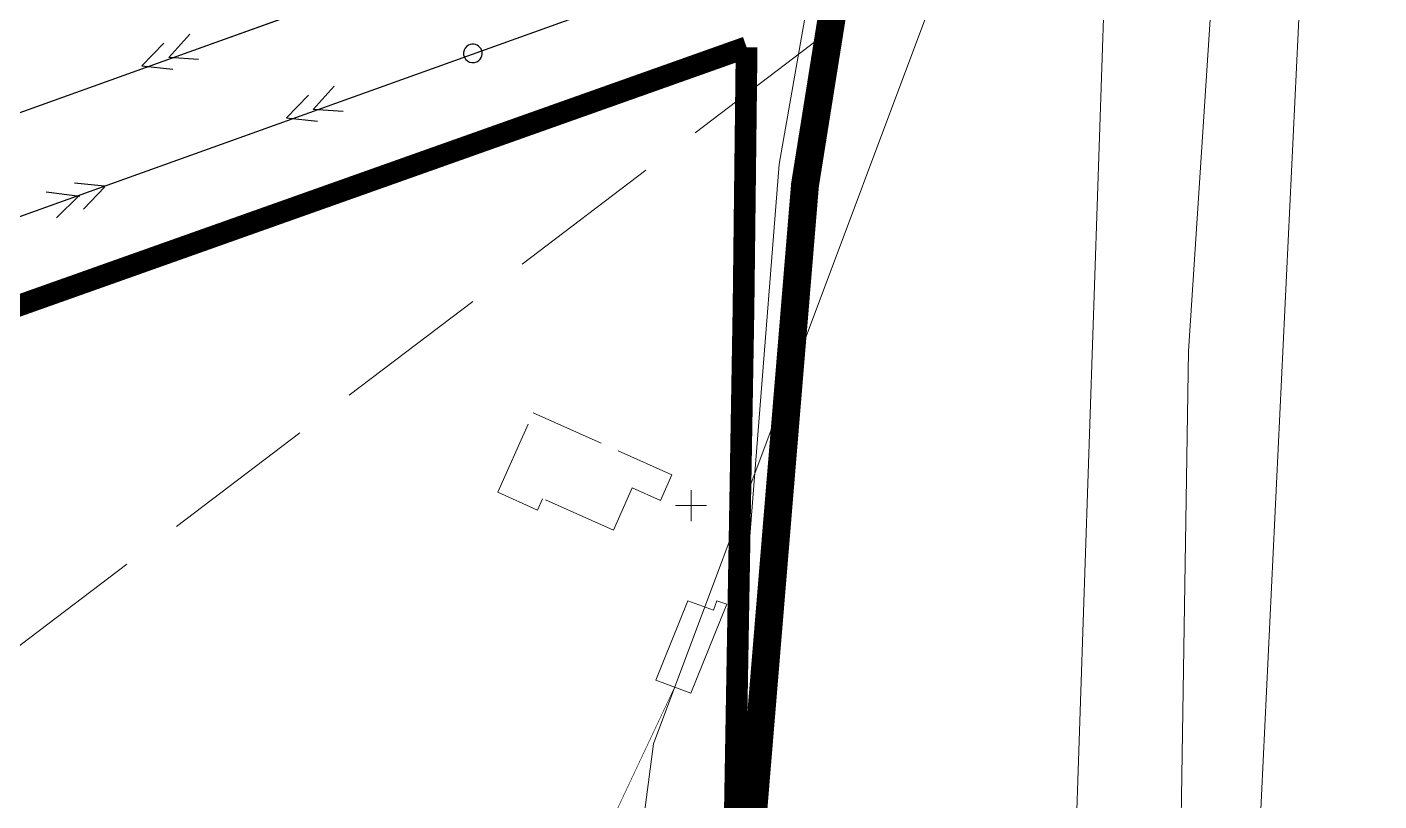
# Model space of a CAD drawing. Header units: millimetres. Extents: x 519 to 9564855, y -810 to 5021775.
# Drawn here: x 9531261 to 9531696.9, y 4995706.1 to 4995955.5 of the extents above; entities that cross this region are included whole.
import ezdxf

# ---------------------------------------------------------------- set-up
doc = ezdxf.new("R2010")
doc.units = ezdxf.units.MM
doc.header["$LTSCALE"] = 2
doc.header["$MEASUREMENT"] = 0
doc.header["$PDMODE"] = 2
doc.header["$PDSIZE"] = 5
for name, pattern in [('92051501$0$GROUND2', [35, 25, -10]), ('ACAD_ISO02W100', [15, 12, -3]), ('DASHED', [0.75, 0.5, -0.25]), ('HIDDEN2', [4.7625, 3.175, -1.5875])]:
    doc.linetypes.add(name, pattern=pattern)
for name, color, linetype, lineweight in [('0003-Общие-Внешние_ссылки', 250, 'Continuous', 25), ('Land lease as of 24.06.2004', 47, 'HIDDEN2', 70), ('PPLINE_GAS', 4, 'GAS_LINE', 30), ('Оптиковолоконный кабель', 220, 'CAB6', 20), ('Электро', 1, 'Continuous', 30), ('Электроснаб', 1, 'Continuous', 18), ('Электроснабжене', 1, 'Continuous', 18)]:
    doc.layers.add(name, color=color, linetype=linetype, lineweight=lineweight)
for name, color, linetype in [('OilColl&Flowlines', 3, 'Continuous'), ('PPLINE_WAT', 7, 'WTR_LINE'), ('ROAD_ASF', 9, 'Continuous'), ('ROAD_FIELD', 255, '92051501$0$GROUND2'), ('ROAD_GROUND', 9, 'Continuous')]:
    doc.layers.add(name, color=color, linetype=linetype)
doc.styles.add('92051501$0$STANDARD', font='simplex.shx')
doc.styles.get("Standard").update_dxf_attribs({"font": 'isocpeur.ttf', "width": 0.5})
doc.linetypes.add('CAB', pattern='A,0.7,-0.43403,["K",Standard,S=0.9,R=0,X=-0.4,Y=-0.3],-0.8', length=1.93403)
doc.linetypes.add('CAB6', pattern='A,0.9,-0.9,["6",Standard,S=0.9,R=0,X=-0.8,Y=-0.4],11', length=12.8)
doc.linetypes.add('GAS_LINE', pattern='A,0.5,-0.2,["G",92051501$0$STANDARD,S=0.1,R=0,X=-0.1,Y=-0.05],-0.05', length=0.75)
doc.linetypes.add('WTR_LINE', pattern='A,0.5,-0.2,["W",92051501$0$STANDARD,S=0.1,R=0,X=-0.1,Y=-0.05],-0.05', length=0.75)

msp = doc.modelspace()

# ---------------------------------------------------------------- linework, layer by layer
at = {"layer": '0003-Общие-Внешние_ссылки', "linetype": 'ACAD_ISO02W100', "lineweight": 0, "elevation": -45.64319}
msp.add_lwpolyline([(9531425.57449, 4995799.88334), (9531412.78834, 4995805.58547), (9531424.1926, 4995831.15778), (9531468.94413, 4995811.20033), (9531465.26646, 4995802.9537), (9531456.13349, 4995807.02665), (9531450.03609, 4995793.35416), (9531427.20367, 4995803.53653), (9531425.57449, 4995799.88334), (9531412.78834, 4995805.58547)], dxfattribs=at)
at = {"layer": '0003-Общие-Внешние_ссылки', "lineweight": 0, "elevation": -23.29403}
msp.add_lwpolyline([(9531475.06728, 4995740.92383), (9531463.71107, 4995745.07344), (9531474.04566, 4995770.64163), (9531482.32388, 4995767.59361), (9531483.37646, 4995770.66553), (9531486.62264, 4995769.55324), (9531475.06728, 4995740.92383)], dxfattribs=at)
at = {"layer": '0003-Общие-Внешние_ссылки', "lineweight": 0}
msp.add_point((9531475.09595, 4995801.28907), dxfattribs=at)
at = {"layer": 'Land lease as of 24.06.2004', "color": 35, "linetype": 'DASHED', "lineweight": 0, "ltscale": 5, "const_width": 7}
for points in [[(9530718, 4995674), (9531493, 4995949)], [(9531493, 4995949), (9531492, 4995865)], [(9531492, 4995865), (9531481, 4995225)]]:
    msp.add_lwpolyline(points, dxfattribs=at)
at = {"layer": 'OilColl&Flowlines', "lineweight": 0}
msp.add_line((9531674.56976, 4996033.1433), (9531624.51077, 4994990.82483), dxfattribs=at)
at = {"layer": 'PPLINE_GAS', "lineweight": 0, "ltscale": 40}
for p, q in [((9531585.07857, 4996050.32604), (9531462.98175, 4995724.5985)), ((9531462.98175, 4995724.5985), (9531399.65976, 4995235.9292))]:
    msp.add_line(p, q, dxfattribs=at)
at = {"layer": 'PPLINE_GAS', "lineweight": 0, "ltscale": 50, "const_width": 0.2}
msp.add_lwpolyline([(9531469.81992, 4995742.84123), (9531432.91625, 4995664.49192)], dxfattribs=at)
at = {"layer": 'PPLINE_WAT', "lineweight": 0}
msp.add_line((9531609.14643, 4995992.38271), (9531573.19212, 4994924.23174), dxfattribs=at)
at = {"layer": 'PPLINE_WAT', "lineweight": 0, "ltscale": 10}
msp.add_lwpolyline([(9531825.01731, 4996067.09046), (9531803.15071, 4996061.42694), (9531646.59786, 4996022.16288), (9531635.44113, 4995851.02731), (9531630.79464, 4995556.97813), (9531628.95413, 4995474.25495), (9531623.43243, 4995378.66373), (9531580.3921, 4995316.80617), (9531503.5082, 4995282.90273), (9531172.80277, 4995290.60357)], dxfattribs=at)
at = {"layer": 'ROAD_ASF', "lineweight": 0}
for points in [[(9532388.69187, 4997955.55213), (9531626.88229, 4996244.31022), (9531549.7596, 4996063.84356), (9531536.24992, 4996022.32843), (9531523.7975, 4995960.59094), (9531514.7978, 4995904.23349), (9531491.23558, 4995619.48997), (9531488.93664, 4995219.58967), (9531487.73686, 4995109.40983), (9531486.9367, 4994917.47179), (9531479.82397, 4994615.73152), (9531458.51016, 4994501.18241), (9531433.83969, 4994444.7054), (9531395.85622, 4994386.01285), (9531268.42539, 4994217.23957)], [(9532383.2105, 4997957.99232), (9531621.38265, 4996246.70937), (9531544.137, 4996065.955), (9531530.437, 4996023.855), (9531517.89182, 4995961.65761), (9531508.837, 4995904.955), (9531485.237, 4995619.755), (9531482.94145, 4995220.42956)]]:
    msp.add_lwpolyline(points, dxfattribs=at)
at = {"layer": 'ROAD_FIELD', "lineweight": 0, "flags": 128}
msp.add_lwpolyline([(9531516.29858, 4995951.68053), (9531225.906, 4995731.395), (9531036.039, 4995601.791)], dxfattribs=at)
at = {"layer": 'ROAD_GROUND', "color": 8, "lineweight": 0, "const_width": 9}
msp.add_lwpolyline([(9532385.95118, 4997956.77222), (9531624.12364, 4996245.48913), (9531546.9483, 4996064.89928), (9531533.34346, 4996023.09171), (9531520.84466, 4995961.12427), (9531511.8174, 4995904.59425), (9531488.23629, 4995619.62248), (9531485.93674, 4995219.61463), (9531484.73689, 4995109.42234), (9531483.93685, 4994917.5134), (9531476.83048, 4994616.04326), (9531455.62358, 4994502.06871), (9531431.18835, 4994446.1302), (9531393.39661, 4994387.73393), (9531266.03119, 4994219.04729)], dxfattribs=at)
at = {"layer": 'Оптиковолоконный кабель', "linetype": 'CAB', "lineweight": 0, "ltscale": 0.5, "elevation": -0.2948}
msp.add_lwpolyline([(9530698.021, 4996387.8875), (9530815.9838, 4996500.96403), (9531608.64241, 4996232.42652), (9531538.9847, 4996069.98458), (9531522.31059, 4996018.35826), (9531503.46429, 4995911.30612), (9531480.79672, 4995623.81873), (9531471.11056, 4995232.51409)], dxfattribs=at)
at = {"layer": 'Электро'}
for p, q in [((9531486.31914, 4996009.5866), (9530642.71914, 4995706.9866)), ((9530696.51914, 4995692.7866), (9531488.41914, 4995976.8866)), ((9531305.14596, 4995950.27377), (9531298.04494, 4995943.0124)), ((9531306.71312, 4995945.74531), (9531313.49316, 4995953.16248)), ((9531316.29756, 4995945.05893), (9531306.71312, 4995945.74531)), ((9531298.04494, 4995943.0124), (9531308.03283, 4995941.93188)), ((9531353.30644, 4995928.99402), (9531360.08649, 4995936.41119)), ((9531351.73928, 4995933.52248), (9531344.63826, 4995926.26112)), ((9531362.89088, 4995928.30764), (9531353.30644, 4995928.99402)), ((9531344.63826, 4995926.26112), (9531354.62616, 4995925.18059)), ((9531278.02609, 4995900.95345), (9531267.15776, 4995902.26305)), ((9531285.96984, 4995904.23631), (9531276.30292, 4995905.16102)), ((9531286.05232, 4995903.99797), (9531279.1898, 4995896.81914)), ((9531277.70512, 4995901.10925), (9531270.52162, 4995894.08622))]:
    msp.add_line(p, q, dxfattribs=at)
for start, end in [(129.6856328, 309.6856328), (309.6856328, 129.6856328)]:
    msp.add_arc((9531404.73415, 4995947.02709), 3, start, end, dxfattribs=at)
at = {"layer": 'Электроснаб', "color": 1, "linetype": 'ByBlock', "lineweight": 0}
for p, q in [((9531486.31914, 4996009.5866), (9530642.71914, 4995706.9866)), ((9530696.51914, 4995692.7866), (9531488.41914, 4995976.8866)), ((9531305.14596, 4995950.27377), (9531298.04494, 4995943.0124)), ((9531306.71312, 4995945.74531), (9531313.49316, 4995953.16248)), ((9531316.29756, 4995945.05893), (9531306.71312, 4995945.74531)), ((9531298.04494, 4995943.0124), (9531308.03283, 4995941.93188)), ((9531353.30644, 4995928.99402), (9531360.08649, 4995936.41119)), ((9531351.73928, 4995933.52248), (9531344.63826, 4995926.26112)), ((9531362.89088, 4995928.30764), (9531353.30644, 4995928.99402)), ((9531344.63826, 4995926.26112), (9531354.62616, 4995925.18059)), ((9531278.02609, 4995900.95345), (9531267.15776, 4995902.26305)), ((9531285.96984, 4995904.23631), (9531276.30292, 4995905.16102)), ((9531286.05232, 4995903.99797), (9531279.1898, 4995896.81914)), ((9531277.70512, 4995901.10925), (9531270.52162, 4995894.08622))]:
    msp.add_line(p, q, dxfattribs=at)
for start, end in [(129.6856328, 309.6856328), (309.6856328, 129.6856328)]:
    msp.add_arc((9531404.73415, 4995947.02709), 3, start, end, dxfattribs=at)
at = {"layer": 'Электроснабжене', "color": 1, "linetype": 'ByBlock', "lineweight": 0}
for p, q in [((9531486.31914, 4996009.5866), (9530642.71914, 4995706.9866)), ((9530696.51914, 4995692.7866), (9531488.41914, 4995976.8866)), ((9531305.14596, 4995950.27377), (9531298.04494, 4995943.0124)), ((9531306.71312, 4995945.74531), (9531313.49316, 4995953.16248)), ((9531316.29756, 4995945.05893), (9531306.71312, 4995945.74531)), ((9531298.04494, 4995943.0124), (9531308.03283, 4995941.93188)), ((9531353.30644, 4995928.99402), (9531360.08649, 4995936.41119)), ((9531351.73928, 4995933.52248), (9531344.63826, 4995926.26112)), ((9531362.89088, 4995928.30764), (9531353.30644, 4995928.99402)), ((9531344.63826, 4995926.26112), (9531354.62616, 4995925.18059)), ((9531278.02609, 4995900.95345), (9531267.15776, 4995902.26305)), ((9531285.96984, 4995904.23631), (9531276.30292, 4995905.16102)), ((9531286.05232, 4995903.99797), (9531279.1898, 4995896.81914)), ((9531277.70512, 4995901.10925), (9531270.52162, 4995894.08622))]:
    msp.add_line(p, q, dxfattribs=at)
for start, end in [(129.6856328, 309.6856328), (309.6856328, 129.6856328)]:
    msp.add_arc((9531404.73415, 4995947.02709), 3, start, end, dxfattribs=at)

doc.saveas('drawing.dxf')
